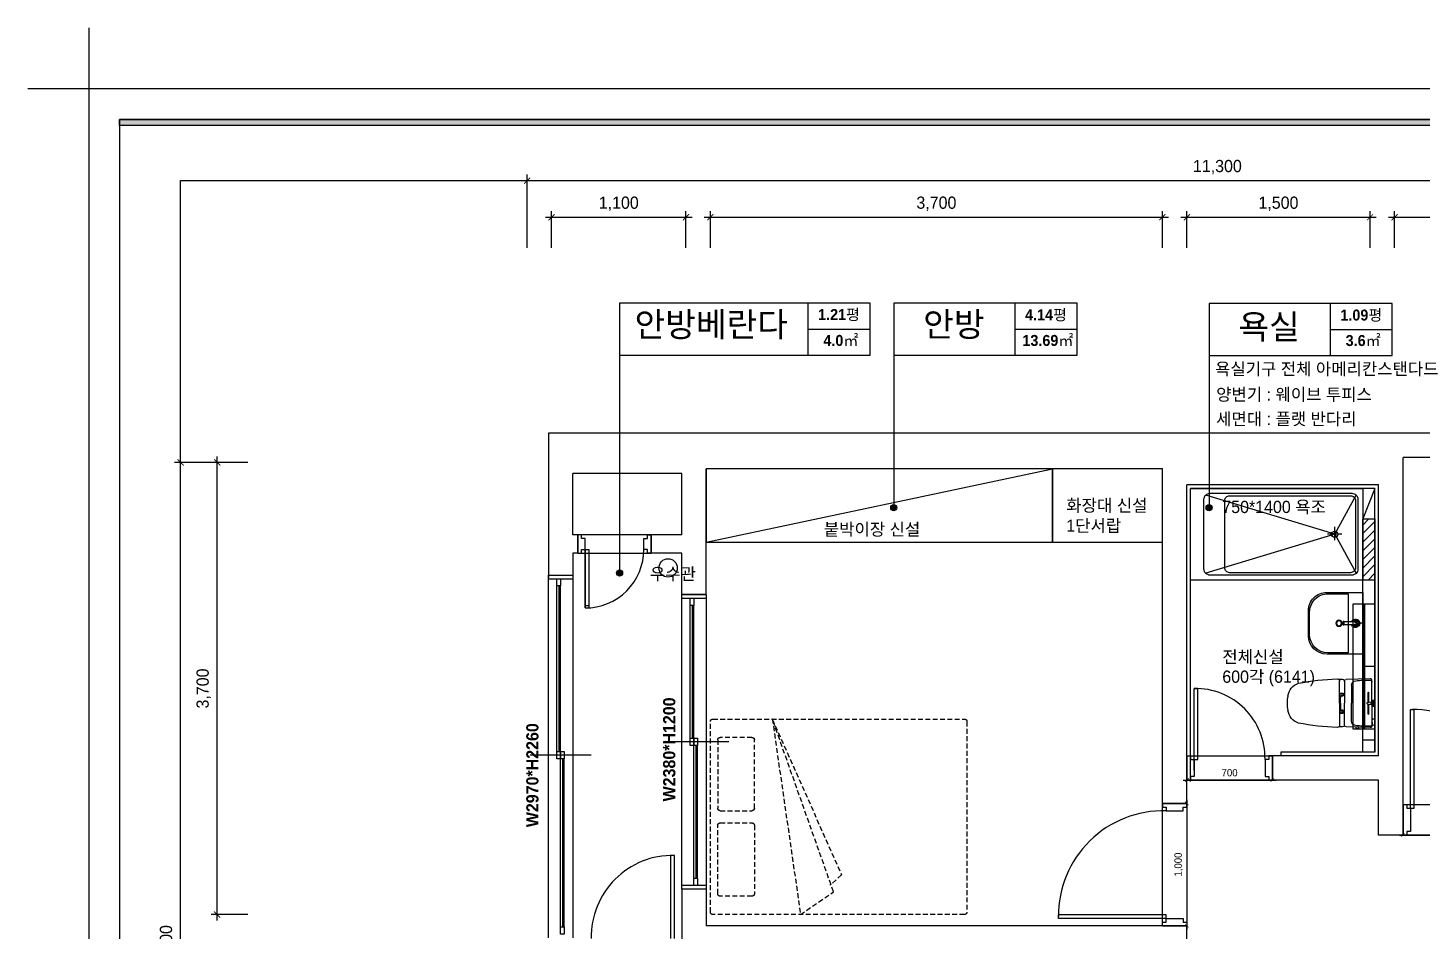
# Model space of a CAD drawing. Header units: inches. Extents: x 261411 to 598054, y 5888 to 34411.
# Drawn here: x 261411 to 272824, y 14345 to 21738 of the extents above; entities that cross this region are included whole.
import ezdxf
from ezdxf.enums import TextEntityAlignment as Align

# ---------------------------------------------------------------- set-up
doc = ezdxf.new("R2010")
doc.units = ezdxf.units.IN
doc.header["$LTSCALE"] = 50
doc.header["$MEASUREMENT"] = 0
for name, pattern in [('DH-HID2', [1.2, 0.8, -0.4]), ('HID', [2.5, 1.5, -1]), ('HIDDEN', [0.375, 0.25, -0.125])]:
    doc.linetypes.add(name, pattern=pattern)
for name, color, linetype in [('0-ELC TEXT', 7, 'Continuous'), ('02-WAL', 2, 'Continuous'), ('03-TEXT', 3, 'Continuous'), ('03-WAL NEW', 3, 'Continuous'), ('04-WIN TEXT', 4, 'Continuous'), ('06-FUR', 6, 'Continuous'), ('06-LIGHT', 4, 'Continuous'), ('07-DIM', 5, 'Continuous'), ('07-DIM WAL', 5, 'Continuous'), ('3.기호.계단선', 30, 'Continuous'), ('CO-BATH', 6, 'Continuous'), ('fin', 5, 'Continuous'), ('FORM(YOURNAME)-1', 1, 'Continuous'), ('FORM(YOURNAME)-11', 1, 'Continuous'), ('FU-FURM', 251, 'DH-HID2'), ('HL', 6, 'HIDDEN'), ('도면층2', 2, 'Continuous'), ('도면층4', 4, 'Continuous'), ('도면층5', 5, 'Continuous'), ('욕실마감선', 4, 'Continuous')]:
    doc.layers.add(name, color=color, linetype=linetype)
doc.styles.add('HY 울릉도 L', font='')
doc.styles.add('YOURNAME', font='HY울릉도M.TTF')
doc.styles.add('넥슨고딕', font='NEXONLv1GothicBold.ttf')
doc.styles.add('코레일둥고', font='Korail_Round_Gothic_Medium.ttf')
doc.styles.get('HY 울릉도 L').set_extended_font_data('HY울릉도L')
doc.dimstyles.new('30', dxfattribs={"dimscale": 30, "dimtxt": 2, "dimasz": 1, "dimexe": 1, "dimexo": 1, "dimgap": 1, "dimtad": 1, "dimdec": 0, "dimrnd": 0.05, "dimdsep": 46, "dimlunit": 6, "dimtxsty": 'HY 울릉도 L', "dimblk": 'ARCHTICK', "dimcen": 2.5, "dimdle": 1, "dimclrd": 133, "dimclre": 133, "dimclrt": 30, "dimadec": 0, "dimazin": 0, "dimtfac": 1, "dimtdec": 0, "dimtix": 1, "dimtmove": 2, "dimatfit": 3, "dimldrblk": 'ARCHTICK', "dimfxl": 1, "dimlwd": -1, "dimlwe": -1, "dimarcsym": 0})
doc.dimstyles.new('50', dxfattribs={"dimscale": 50, "dimtxt": 2, "dimasz": 1, "dimexe": 1, "dimexo": 1, "dimgap": 1, "dimtad": 1, "dimdec": 0, "dimrnd": 0.05, "dimdsep": 46, "dimlunit": 6, "dimtxsty": 'HY 울릉도 L', "dimblk": 'ARCHTICK', "dimcen": 2.5, "dimdle": 1, "dimclrd": 133, "dimclre": 133, "dimclrt": 30, "dimadec": 0, "dimazin": 0, "dimtfac": 1, "dimtdec": 0, "dimtix": 1, "dimtmove": 2, "dimatfit": 3, "dimldrblk": 'ARCHTICK', "dimfxl": 1, "dimlwd": -1, "dimlwe": -1, "dimarcsym": 0})

# ---------------------------------------------------------------- blocks, each defined once
blk = doc.blocks.new('FORM-ELEVATION')
at = {"layer": 'FORM(YOURNAME)-11'}
h = blk.add_hatch(color=256, dxfattribs=at)
h.dxf.hatch_style = 1
h.paths.add_polyline_path([(-10309, 35708), (71691, 35708), (71691, 35508), (-10309, 35508)])
h.paths.add_polyline_path([(-10309, -21492), (71691, -21492), (71691, -21692), (-10309, -21692)])
at = {"layer": 'Defpoints', "color": 1}
blk.add_lwpolyline([(-11309, 38708), (-11309, 36708), (-13309, 36708)], dxfattribs=at)
at = {"layer": 'Defpoints', "color": 158}
for points in [[(-10309, -21692), (71691, -21692), (71691, 35708), (-10309, 35708)], [(-8309, 33708), (61071, 33708), (61071, -19692), (-8309, -19692)]]:
    blk.add_lwpolyline(points, close=True, dxfattribs=at)
at = {"layer": 'FORM(YOURNAME)-11', "color": 250}
blk.add_lwpolyline([(-11309, -22692), (72691, -22692), (72691, 36708), (-11309, 36708)], close=True, dxfattribs=at)
at = {"layer": 'FORM(YOURNAME)-11'}
blk.add_lwpolyline([(-10309, 35708), (71691, 35708), (71691, 35508), (-10309, 35508)], close=True, dxfattribs=at)
at = {"layer": 'FORM(YOURNAME)-11', "color": 3, "style": 'YOURNAME'}
for tag, height, p in [('1', 450, (71041, -1219)), ('2', 450, (71041, -1863)), ('3', 450, (71041, -3150)), ('4', 450, (71041, -5081)), ('5', 515, (71041, -7398)), ('6', 515, (71041, -9650)), ('7', 515, (71041, -11903)), ('8', 515, (71041, -14155)), ('9', 515, (71041, -16408)), ('10', 515, (66791, -18596)), ('11', 515, (71041, -18660)), ('12', 515, (66791, -20848)), ('13', 515, (71041, -20848))]:
    blk.add_attdef(tag, text='', height=height, dxfattribs=at).set_placement(p, align=Align.MIDDLE_RIGHT)
blk = doc.blocks.new('_ArchTick')
at = {"color": 0, "linetype": 'ByBlock', "const_width": 0.15}
blk.add_lwpolyline([(-0.5, -0.5), (0.5, 0.5)], dxfattribs=at)
blk = doc.blocks.new('*D451')
at = {"layer": '07-DIM', "color": 133}
for p, q in [((263211, 18181), (262911, 18181)), ((262961, 14431), (262961, 18231)), ((263211, 14481), (262911, 14481))]:
    blk.add_line(p, q, dxfattribs=at)
at = {"layer": 'Defpoints', "color": 0}
for p in [(262961, 18181), (263261, 18181), (263261, 14481)]:
    blk.add_point(p, dxfattribs=at)
at = {"layer": '07-DIM', "color": 133, "xscale": 50, "yscale": 50, "zscale": 50}
for p, rotation in [((262961, 18181), 90), ((262961, 14481), 270)]:
    blk.add_blockref('_ArchTick', p, dxfattribs=dict(at, rotation=rotation))
at = {"layer": '07-DIM', "color": 30, "insert": (262851, 16331), "char_height": 100, "attachment_point": 5, "rotation": 90, "style": 'HY 울릉도 L'}
blk.add_mtext('3,700', dxfattribs=at)
blk = doc.blocks.new('*D456')
at = {"layer": '07-DIM', "color": 133}
for p, q in [((265698, 19938), (265698, 20238)), ((266798, 19938), (266798, 20238)), ((265648, 20188), (266848, 20188))]:
    blk.add_line(p, q, dxfattribs=at)
at = {"layer": 'Defpoints', "color": 0}
for p in [(266798, 20188), (265698, 19888), (266798, 19888)]:
    blk.add_point(p, dxfattribs=at)
at = {"layer": '07-DIM', "color": 133, "xscale": 50, "yscale": 50, "zscale": 50, "rotation": 180}
blk.add_blockref('_ArchTick', (265698, 20188), dxfattribs=at)
at = {"layer": '07-DIM', "color": 133, "xscale": 50, "yscale": 50, "zscale": 50}
blk.add_blockref('_ArchTick', (266798, 20188), dxfattribs=at)
at = {"layer": '07-DIM', "color": 30, "insert": (266248, 20298), "char_height": 100, "attachment_point": 5, "style": 'HY 울릉도 L'}
blk.add_mtext('1,100', dxfattribs=at)
blk = doc.blocks.new('*D458')
at = {"layer": '07-DIM', "color": 133}
for p, q in [((266998, 19938), (266998, 20238)), ((270698, 19938), (270698, 20238)), ((266948, 20188), (270748, 20188))]:
    blk.add_line(p, q, dxfattribs=at)
at = {"layer": 'Defpoints', "color": 0}
for p in [(270698, 20188), (266998, 19888), (270698, 19888)]:
    blk.add_point(p, dxfattribs=at)
at = {"layer": '07-DIM', "color": 133, "xscale": 50, "yscale": 50, "zscale": 50, "rotation": 180}
blk.add_blockref('_ArchTick', (266998, 20188), dxfattribs=at)
at = {"layer": '07-DIM', "color": 133, "xscale": 50, "yscale": 50, "zscale": 50}
blk.add_blockref('_ArchTick', (270698, 20188), dxfattribs=at)
at = {"layer": '07-DIM', "color": 30, "insert": (268848, 20298), "char_height": 100, "attachment_point": 5, "style": 'HY 울릉도 L'}
blk.add_mtext('3,700', dxfattribs=at)
blk = doc.blocks.new('*D454')
at = {"layer": '07-DIM', "color": 133}
for p, q in [((270898, 19938), (270898, 20238)), ((272398, 19938), (272398, 20238)), ((270848, 20188), (272448, 20188))]:
    blk.add_line(p, q, dxfattribs=at)
at = {"layer": 'Defpoints', "color": 0}
for p in [(272398, 20188), (270898, 19888), (272398, 19888)]:
    blk.add_point(p, dxfattribs=at)
at = {"layer": '07-DIM', "color": 133, "xscale": 50, "yscale": 50, "zscale": 50, "rotation": 180}
blk.add_blockref('_ArchTick', (270898, 20188), dxfattribs=at)
at = {"layer": '07-DIM', "color": 133, "xscale": 50, "yscale": 50, "zscale": 50}
blk.add_blockref('_ArchTick', (272398, 20188), dxfattribs=at)
at = {"layer": '07-DIM', "color": 30, "insert": (271648, 20298), "char_height": 100, "attachment_point": 5, "style": 'HY 울릉도 L'}
blk.add_mtext('1,500', dxfattribs=at)
blk = doc.blocks.new('*D455')
at = {"layer": '07-DIM', "color": 133}
for p, q in [((272598, 19938), (272598, 20238)), ((275098, 19938), (275098, 20238)), ((272548, 20188), (275148, 20188))]:
    blk.add_line(p, q, dxfattribs=at)
at = {"layer": 'Defpoints', "color": 0}
for p in [(275098, 20188), (272598, 19888), (275098, 19888)]:
    blk.add_point(p, dxfattribs=at)
at = {"layer": '07-DIM', "color": 133, "xscale": 50, "yscale": 50, "zscale": 50, "rotation": 180}
blk.add_blockref('_ArchTick', (272598, 20188), dxfattribs=at)
at = {"layer": '07-DIM', "color": 133, "xscale": 50, "yscale": 50, "zscale": 50}
blk.add_blockref('_ArchTick', (275098, 20188), dxfattribs=at)
at = {"layer": '07-DIM', "color": 30, "insert": (273848, 20298), "char_height": 100, "attachment_point": 5, "style": 'HY 울릉도 L'}
blk.add_mtext('2,500', dxfattribs=at)
blk = doc.blocks.new('*D439')
at = {"layer": '07-DIM', "color": 133}
for p, q in [((263211, 18181), (262611, 18181)), ((262661, 10231), (262661, 18231)), ((263211, 10281), (262611, 10281))]:
    blk.add_line(p, q, dxfattribs=at)
at = {"layer": 'Defpoints', "color": 0}
for p in [(262661, 18181), (263261, 18181), (263261, 10281)]:
    blk.add_point(p, dxfattribs=at)
at = {"layer": '07-DIM', "color": 133, "xscale": 50, "yscale": 50, "zscale": 50}
for p, rotation in [((262661, 18181), 90), ((262661, 10281), 270)]:
    blk.add_blockref('_ArchTick', p, dxfattribs=dict(at, rotation=rotation))
at = {"layer": '07-DIM', "color": 30, "insert": (262551, 14231), "char_height": 100, "attachment_point": 5, "rotation": 90, "style": 'HY 울릉도 L'}
blk.add_mtext('7,900', dxfattribs=at)
blk = doc.blocks.new('*D457')
at = {"layer": '07-DIM', "color": 133}
for p, q in [((265448, 20488), (276848, 20488)), ((265498, 19938), (265498, 20538)), ((276798, 19938), (276798, 20538))]:
    blk.add_line(p, q, dxfattribs=at)
at = {"layer": 'Defpoints', "color": 0}
for p in [(276798, 20488), (265498, 19888), (276798, 19888)]:
    blk.add_point(p, dxfattribs=at)
at = {"layer": '07-DIM', "color": 133, "xscale": 50, "yscale": 50, "zscale": 50, "rotation": 180}
blk.add_blockref('_ArchTick', (265498, 20488), dxfattribs=at)
at = {"layer": '07-DIM', "color": 133, "xscale": 50, "yscale": 50, "zscale": 50}
blk.add_blockref('_ArchTick', (276798, 20488), dxfattribs=at)
at = {"layer": '07-DIM', "color": 30, "insert": (271148, 20598), "char_height": 100, "attachment_point": 5, "style": 'HY 울릉도 L'}
blk.add_mtext('11,300', dxfattribs=at)
blk = doc.blocks.new('A$C4B2D31F0')
for p, q in [((169, 707), (217, 707)), ((193, 707), (193, 716))]:
    blk.add_line(p, q)
at = {"layer": 'fin', "color": 4}
for p, q in [((185, 691), (20, 691)), ((37, 692), (25, 692)), ((37, 692), (50, 692)), ((201, 691), (366, 691)), ((13, 466), (193, 466)), ((48, 524), (193, 524)), ((338, 524), (193, 524)), ((373, 466), (193, 466)), ((193, 427), (14, 427)), ((193, 427), (372, 427))]:
    blk.add_line(p, q, dxfattribs=at)
for points in [[(20, 691), (8, 691, 0.421209), (-7, 676), (-2, 481, 0.001659)], [(366, 691), (378, 691, -0.421209), (393, 676), (388, 481, -0.001659)], [(13, 466, 0.371724), (-2, 451, 0.003515), (-1, 420, 0.320541)], [(373, 466, -0.371724), (388, 451, -0.003515), (387, 420, -0.320541)]]:
    blk.add_lwpolyline(points, format="xyb", dxfattribs=at)
for centre, radius, start, end in [((20, 675), 16, 90, 179.3116), ((25, 707), 15, 180, 270), ((50, 707), 15, 270, 0), ((366, 675), 16, 0.6884, 90), ((1004, 663), 1000, 179.3116, 185.9437), ((-618, 663), 1000, 354.0563, 0.6884), ((13, 481), 15, 181.3651, 270), ((49, 564), 40, 185.9437, 267.5129), ((336, 564), 40, 272.4871, 354.0563), ((373, 481), 15, 270, 358.6349), ((14, 407), 20, 90, 182.3333), ((2198, 496), 2206, 182.3333, 190.6081), ((-1812, 496), 2206, 349.3919, 357.6667), ((372, 407), 20, 357.6667, 90), ((149, 129), 126, 198.2964, 263.4241), ((193, 406), 406, 261.6993, 270), ((193, 406), 406, 270, 278.3007), ((237, 129), 126, 276.5759, 341.7036)]:
    blk.add_arc(centre, radius, start, end, dxfattribs=at)
at = {"layer": 'HL', "linetype": 'Continuous'}
for p, q in [((169, 697), (169, 707)), ((169, 697), (217, 697)), ((186, 693), (181, 697)), ((182, 686), (186, 693)), ((187, 651), (182, 686)), ((182, 686), (204, 686)), ((186, 693), (200, 693)), ((199, 651), (204, 686)), ((200, 693), (205, 697)), ((204, 686), (200, 693)), ((217, 697), (217, 707)), ((-16, 577), (-16, 565)), ((-12, 581), (-5, 581)), ((106, 666), (184, 666)), ((106, 659), (185, 659)), ((187, 651), (199, 651)), ((200, 659), (279, 659)), ((201, 666), (279, 666)), ((-12, 561), (-4, 561)), ((193, 434), (147, 434)), ((193, 434), (239, 434))]:
    blk.add_line(p, q, dxfattribs=at)
for points in [[(110, 427), (110, 451, -0.414214), (114, 455), (131, 455, -0.414214), (135, 451), (135, 435), (135, 427)], [(135, 435), (145, 435, -0.414214), (147, 433), (147, 427)], [(251, 435), (241, 435, 0.414214), (239, 433), (239, 427)], [(276, 427), (276, 451, 0.414214), (272, 455), (255, 455, 0.414214), (251, 451), (251, 435), (251, 427)]]:
    blk.add_lwpolyline(points, format="xyb", dxfattribs=at)
for centre in [(123, 441), (263, 441)]:
    blk.add_circle(centre, 8, dxfattribs=at)
for centre, radius, start, end in [((-12, 577), 4, 90, 180), ((106, 663), 3.5, 90, 270), ((279, 663), 3.5, 270, 90), ((-12, 565), 4, 180, 270)]:
    blk.add_arc(centre, radius, start, end, dxfattribs=at)
blk = doc.blocks.new('B-003')
blk.add_line((0, 0), (0, -65))
at = {"layer": 'CO-BATH'}
for p, q in [((-252, 0), (-252, -295)), ((252, 0), (-252, 0)), ((252, -295), (252, 0)), ((-102, -445), (102, -445))]:
    blk.add_line(p, q, dxfattribs=at)
at = {"layer": 'CO-BATH', "color": 8}
for p, q in [((-13, -60), (-13, -151)), ((12, -60), (12, -151)), ((-242, -120), (-242, -285)), ((242, -120), (-242, -120)), ((-15, -156), (-15, -161)), ((-15, -161), (14, -161)), ((-14, -151), (-14, -156)), ((13, -151), (13, -156)), ((14, -156), (14, -161)), ((242, -285), (242, -120)), ((-92, -435), (92, -435))]:
    blk.add_line(p, q, dxfattribs=at)
at = {"layer": 'CO-BATH', "color": 251}
for p, q in [((-15, -156), (14, -156)), ((-14, -151), (13, -151))]:
    blk.add_line(p, q, dxfattribs=at)
at = {"layer": 'CO-BATH', "color": 8}
blk.add_circle((0, -195), 25, dxfattribs=at)
at = {"layer": 'CO-BATH', "color": 251}
blk.add_circle((0, -195), 20, dxfattribs=at)
at = {"layer": 'CO-BATH', "color": 8}
for centre, radius, start, end in [((0, -60), 35, 290.9248, 249.0751), ((0, -60), 12.5, 360, 180), ((-92, -285), 150, 180, 270), ((92, -285), 150, 270, 0)]:
    blk.add_arc(centre, radius, start, end, dxfattribs=at)
at = {"layer": 'CO-BATH', "color": 251}
for radius, start, end in [(30, 294.6243, 245.3757), (25, 300, 240), (18, 313.9829, 226.017)]:
    blk.add_arc((0, -60), radius, start, end, dxfattribs=at)
at = {"layer": 'CO-BATH'}
for centre, start, end in [((-102, -295), 180, 270), ((102, -295), 270, 0)]:
    blk.add_arc(centre, 150, start, end, dxfattribs=at)
blk = doc.blocks.new('vudauseh')
at = {"layer": '02-WAL'}
for p, q in [((276753, 18421), (265672, 18421)), ((265672, 18421), (265672, 17240)), ((276753, 18221), (272668, 18221)), ((272668, 15131), (272668, 18221)), ((266763, 18090), (265872, 18090)), ((265872, 17590), (265872, 18090)), ((266763, 17590), (266763, 18090)), ((270698, 18130), (266963, 18130)), ((266963, 17100), (266963, 18130)), ((270698, 15390), (270698, 18130)), ((272468, 17999), (270898, 17999)), ((270898, 15390), (270898, 17999)), ((272468, 15781), (272468, 17999)), ((265913, 17590), (265872, 17590)), ((265913, 17590), (265913, 17440)), ((266763, 17590), (266513, 17590)), ((266513, 17590), (266513, 17440)), ((265913, 17440), (265872, 17440)), ((265872, 17440), (265872, 17240)), ((266763, 17440), (266513, 17440)), ((266763, 17100), (266763, 17440)), ((266963, 17100), (266763, 17100)), ((272468, 15781), (271598, 15781)), ((271598, 15581), (271598, 15781)), ((270928, 15581), (270928, 15611)), ((272468, 15581), (271598, 15581)), ((272468, 15131), (272468, 15581)), ((270898, 15390), (270698, 15390)), ((272668, 15131), (272468, 15131)), ((266963, 14690), (266763, 14690)), ((266763, 14690), (266763, 14190)), ((266963, 14690), (266963, 14390)), ((270898, 14390), (266963, 14390)), ((270898, 14190), (270898, 14390))]:
    blk.add_line(p, q, dxfattribs=at)
at = {"layer": '04-WIN TEXT'}
for p, q in [((265973, 17470), (265973, 16990)), ((270958, 15660), (270958, 16330))]:
    blk.add_line(p, q, dxfattribs=at)
at = {"layer": '도면층2'}
for p, q in [((265913, 17440), (265913, 17590)), ((266513, 17440), (266513, 17590)), ((271598, 15781), (271598, 15581)), ((270698, 15390), (270898, 15390)), ((272668, 15381), (272668, 15131)), ((270698, 14390), (270898, 14390))]:
    blk.add_line(p, q, dxfattribs=at)
at = {"layer": '도면층4'}
for p, q in [((266513, 17590), (265913, 17590)), ((265913, 17590), (265913, 17440)), ((265913, 17440), (265913, 17590)), ((266513, 17440), (266513, 17590)), ((265973, 17470), (266003, 17470)), ((265973, 16991), (265973, 17470)), ((266003, 17470), (266003, 16991)), ((265913, 17440), (266513, 17440)), ((265672, 14290), (265672, 17260)), ((265672, 17260), (265872, 17260)), ((265872, 17260), (265872, 14290)), ((265672, 17230), (265872, 17230)), ((265757, 17170), (265757, 15815)), ((265973, 17010), (266003, 17010)), ((266763, 14690), (266763, 17100)), ((266763, 17100), (266963, 17100)), ((266763, 17070), (266963, 17070)), ((266848, 17010), (266848, 15925)), ((266963, 17100), (266963, 14690)), ((270958, 16330), (270988, 16330)), ((270958, 15660), (270958, 16330)), ((270988, 15751), (270988, 16330)), ((272728, 16160), (272758, 16160)), ((272728, 15351), (272728, 16160)), ((272758, 15351), (272758, 16159)), ((267148, 15895), (266613, 15895)), ((266878, 15865), (266878, 14780)), ((266022, 15785), (265522, 15785)), ((265787, 15755), (265787, 14380)), ((270898, 15581), (270898, 15781)), ((270898, 15781), (271598, 15781)), ((270898, 15781), (270898, 15581)), ((270958, 15751), (270988, 15751)), ((271598, 15781), (271598, 15581)), ((271598, 15581), (270898, 15581)), ((270698, 14390), (270698, 15390)), ((270698, 15390), (270898, 15390)), ((270898, 15390), (270898, 14390)), ((272668, 15131), (272668, 15381)), ((272668, 15381), (273596, 15381)), ((272668, 15381), (272668, 15131)), ((272728, 15351), (272758, 15351)), ((273596, 15131), (272668, 15131)), ((266963, 14720), (266763, 14720)), ((266963, 14690), (266763, 14690)), ((270728, 14480), (269848, 14480)), ((269848, 14450), (269848, 14480)), ((270728, 14450), (269848, 14450)), ((270898, 14390), (270698, 14390)), ((270698, 14390), (270898, 14390)), ((270728, 14450), (270728, 14480))]:
    blk.add_line(p, q, dxfattribs=at)
for points in [[(265913, 17440), (265943, 17440), (265943, 17470), (265973, 17470), (265973, 17560), (265943, 17560), (265943, 17590), (265913, 17590), (265913, 17440)], [(266513, 17440), (266483, 17440), (266483, 17470), (266453, 17470), (266453, 17560), (266483, 17560), (266483, 17590), (266513, 17590), (266513, 17440)], [(270898, 15781), (270928, 15781), (270928, 15751), (270958, 15751), (270958, 15611), (270928, 15611), (270928, 15581), (270898, 15581), (270898, 15781)], [(271598, 15781), (271568, 15781), (271568, 15751), (271538, 15751), (271538, 15611), (271568, 15611), (271568, 15581), (271598, 15581), (271598, 15781)], [(270698, 15390), (270698, 15360), (270728, 15360), (270728, 15330), (270868, 15330), (270868, 15360), (270898, 15360), (270898, 15390), (270698, 15390)], [(272668, 15381), (272698, 15381), (272698, 15351), (272728, 15351), (272728, 15161), (272698, 15161), (272698, 15131), (272668, 15131), (272668, 15381)], [(270698, 14390), (270698, 14420), (270728, 14420), (270728, 14450), (270868, 14450), (270868, 14420), (270898, 14420), (270898, 14390), (270698, 14390)]]:
    blk.add_lwpolyline(points, dxfattribs=at)
for points in [[(265742, 17230), (265772, 17230), (265772, 17170), (265742, 17170)], [(266833, 17070), (266863, 17070), (266863, 17010), (266833, 17010)], [(266833, 15925), (266863, 15925), (266863, 15865), (266833, 15865)], [(266863, 15925), (266893, 15925), (266893, 15865), (266863, 15865)], [(265742, 15815), (265772, 15815), (265772, 15755), (265742, 15755)], [(265772, 15815), (265802, 15815), (265802, 15755), (265772, 15755)], [(266863, 14780), (266893, 14780), (266893, 14720), (266863, 14720)], [(265772, 14380), (265802, 14380), (265802, 14320), (265772, 14320)]]:
    blk.add_lwpolyline(points, close=True, dxfattribs=at)
blk.add_circle((266652, 17318), 75, dxfattribs=at)
at = {"layer": '도면층5'}
for p, q in [((265742, 15815), (265742, 17170)), ((265772, 15815), (265772, 17170)), ((266833, 15925), (266833, 17010)), ((266863, 15925), (266863, 17010)), ((266863, 14780), (266863, 15865)), ((266893, 14780), (266893, 15865)), ((265772, 14380), (265772, 15755)), ((265802, 14380), (265802, 15755))]:
    blk.add_line(p, q, dxfattribs=at)
for centre, radius, start, end in [((265976, 17467), 477, 269.6266, 0.307), ((270970, 15763), 568, 358.809, 91.2459), ((272751, 15374), 786, 358.3402, 90.5468), ((270705, 14472), 858, 88.4779, 180.501)]:
    blk.add_arc(centre, radius, start, end, dxfattribs=at)
at = {"layer": '04-WIN TEXT', "style": '넥슨고딕'}
for s, p in [('W2380*H1200', (266711, 15407)), ('W2970*H2260', (265591, 15196))]:
    blk.add_text(s, height=100, rotation=90, dxfattribs=at).set_placement(p)
blk = doc.blocks.new('*D471')
at = {"layer": '07-DIM WAL', "color": 133}
for p, q in [((270898, 15420), (270898, 14360)), ((270868, 15390), (270868, 15390)), ((270868, 14390), (270868, 14390))]:
    blk.add_line(p, q, dxfattribs=at)
at = {"layer": 'Defpoints', "color": 0}
for p in [(270898, 15390), (270898, 14390), (270898, 14390)]:
    blk.add_point(p, dxfattribs=at)
at = {"layer": '07-DIM WAL', "color": 133, "xscale": 30, "yscale": 30, "zscale": 30}
for p, rotation in [((270898, 15390), 90), ((270898, 14390), 270)]:
    blk.add_blockref('_ArchTick', p, dxfattribs=dict(at, rotation=rotation))
at = {"layer": '07-DIM WAL', "color": 30, "insert": (270832, 14890), "char_height": 60, "attachment_point": 5, "rotation": 90, "style": 'HY 울릉도 L'}
blk.add_mtext('1,000', dxfattribs=at)
blk = doc.blocks.new('*D478')
at = {"layer": '07-DIM WAL', "color": 133}
for p, q in [((272638, 15131), (273626, 15131)), ((272668, 15161), (272668, 15161)), ((273596, 15161), (273596, 15161))]:
    blk.add_line(p, q, dxfattribs=at)
at = {"layer": 'Defpoints', "color": 0}
for p in [(272668, 15131), (273596, 15131), (273596, 15131)]:
    blk.add_point(p, dxfattribs=at)
at = {"layer": '07-DIM WAL', "color": 133, "xscale": 30, "yscale": 30, "zscale": 30, "rotation": 180}
blk.add_blockref('_ArchTick', (272668, 15131), dxfattribs=at)
at = {"layer": '07-DIM WAL', "color": 133, "xscale": 30, "yscale": 30, "zscale": 30}
blk.add_blockref('_ArchTick', (273596, 15131), dxfattribs=at)
at = {"layer": '07-DIM WAL', "color": 30, "insert": (273132, 15192), "char_height": 60, "attachment_point": 5, "style": 'HY 울릉도 L'}
blk.add_mtext('928', dxfattribs=at)
blk = doc.blocks.new('*D479')
at = {"layer": '07-DIM WAL', "color": 133}
for p, q in [((270868, 15581), (271628, 15581)), ((270898, 15429), (270898, 15611)), ((271598, 15611), (271598, 15611))]:
    blk.add_line(p, q, dxfattribs=at)
at = {"layer": 'Defpoints', "color": 0}
for p in [(271598, 15581), (271598, 15581), (270898, 15399)]:
    blk.add_point(p, dxfattribs=at)
at = {"layer": '07-DIM WAL', "color": 133, "xscale": 30, "yscale": 30, "zscale": 30, "rotation": 180}
blk.add_blockref('_ArchTick', (270898, 15581), dxfattribs=at)
at = {"layer": '07-DIM WAL', "color": 133, "xscale": 30, "yscale": 30, "zscale": 30}
blk.add_blockref('_ArchTick', (271598, 15581), dxfattribs=at)
at = {"layer": '07-DIM WAL', "color": 30, "insert": (271248, 15642), "char_height": 60, "attachment_point": 5, "style": 'HY 울릉도 L'}
blk.add_mtext('700', dxfattribs=at)
blk = doc.blocks.new('B-605-1')
at = {"layer": 'CO-BATH', "color": 251}
for p, q in [((-230, -375), (-1285, -55)), ((-230, -375), (-55, -55)), ((-230, -425), (-230, -315)), ((-230, -375), (-1285, -695)), ((-170, -375), (-290, -375)), ((-230, -375), (-55, -695))]:
    blk.add_line(p, q, dxfattribs=at)
at = {"layer": 'CO-BATH'}
blk.add_lwpolyline([(-1410, 0), (0, 0), (0, -750), (-1410, -750)], close=True, dxfattribs=at)
at = {"layer": 'CO-BATH', "color": 8}
blk.add_lwpolyline([(-40, -375), (-40, -660, -0.414214), (-90, -710), (-1250, -710, -0.414214), (-1300, -660), (-1300, -90, -0.414214), (-1250, -40), (-90, -40, -0.414214), (-40, -90), (-40, -375)], format="xyb", close=True, dxfattribs=at)
at = {"layer": 'CO-BATH', "color": 251}
blk.add_lwpolyline([(-60, -375), (-60, -650, -0.414214), (-100, -690), (-1090, -690, -0.414214), (-1130, -650), (-1130, -100, -0.414214), (-1090, -60), (-100, -60, -0.414214), (-60, -100)], format="xyb", close=True, dxfattribs=at)
blk.add_ellipse((-230, -375), major_axis=(-17.7, 17.7), ratio=1, dxfattribs=at)
blk = doc.blocks.new('F-701-2')
at = {"layer": 'FU-FURM'}
for p, q in [((-800, -507), (800, -738)), ((614, -1008), (-800, -507)), ((-800, -507), (476, -1074)), ((800, -738), (614, -1008)), ((476, -1074), (560, -978))]:
    blk.add_line(p, q, dxfattribs=at)
for points in [[(-780, -2100), (780, -2100, 0.414214), (800, -2080), (800, -20, 0.414214), (780, 0), (-780, 0, 0.414214), (-800, -20), (-800, -2080, 0.414214)], [(-70, -360), (-630, -360, -0.414214), (-650, -340), (-650, -80, -0.414214), (-630, -60), (-70, -60, -0.414214), (-50, -80), (-50, -340, -0.414214)], [(70, -360), (630, -360, 0.414214), (650, -340), (650, -80, 0.414214), (630, -60), (70, -60, 0.414214), (50, -80), (50, -340, 0.414214)]]:
    blk.add_lwpolyline(points, format="xyb", close=True, dxfattribs=at)

msp = doc.modelspace()

# ---------------------------------------------------------------- hatches: boundary and pattern name
at = {"layer": '03-TEXT'}
h = msp.add_hatch(color=7, dxfattribs=at)
h.dxf.hatch_style = 1
edge = h.paths.add_edge_path()
edge.add_arc((268499.4, 17810.7), 25, 90, 450)
h = msp.add_hatch(color=7, dxfattribs=at)
h.dxf.hatch_style = 1
edge = h.paths.add_edge_path()
edge.add_arc((268499.4, 17810.7), 25, 90, 450)
h = msp.add_hatch(color=7, dxfattribs=at)
h.dxf.hatch_style = 1
edge = h.paths.add_edge_path()
edge.add_arc((271080, 17810.7), 25, 90, 450)
h = msp.add_hatch(color=7, dxfattribs=at)
h.dxf.hatch_style = 1
edge = h.paths.add_edge_path()
edge.add_arc((271080, 17810.7), 25, 90, 450)
h = msp.add_hatch(color=7, dxfattribs=at)
h.dxf.hatch_style = 1
edge = h.paths.add_edge_path()
edge.add_arc((266254.7, 17276.8), 25, 90, 450)
h = msp.add_hatch(color=7, dxfattribs=at)
h.dxf.hatch_style = 1
edge = h.paths.add_edge_path()
edge.add_arc((266254.7, 17276.8), 25, 90, 450)
at = {"layer": '03-WAL NEW'}
h = msp.add_hatch(dxfattribs=at)
h.set_pattern_fill('_USER', color=256, scale=50, angle=45, pattern_type=0)
h.set_pattern_definition([(45, (70, -182), (-35.355339, 35.355339), [])])
h.paths.add_polyline_path([(272438.1, 17219), (272438.1, 17719), (272338.1, 17719), (272338.1, 17219)])

# ---------------------------------------------------------------- linework, layer by layer
at = {"layer": '03-TEXT', "color": 7}
for p, q in [((267795.4, 19484.8), (267795.4, 19060.2)), ((269489.8, 19484.8), (269489.8, 19060.2)), ((272070.4, 19482.3), (272070.4, 19057.8)), ((267795.4, 19272.5), (268305, 19272.5)), ((269489.8, 19272.5), (269999.4, 19272.5)), ((272070.4, 19270.1), (272580, 19270.1)), ((266254.7, 19060.2), (266254.7, 17276.8)), ((268499.4, 19060.2), (268499.4, 17810.7)), ((271080, 19060.2), (271080, 17810.7))]:
    msp.add_line(p, q, dxfattribs=at)
for points in [[(266254.7, 19060.2), (268305, 19060.2), (268305, 19484.8), (266254.7, 19484.8)], [(268499.4, 19060.2), (269999.4, 19060.2), (269999.4, 19484.8), (268499.4, 19484.8)], [(271080, 19057.8), (272580, 19057.8), (272580, 19482.3), (271080, 19482.3)]]:
    msp.add_lwpolyline(points, close=True, dxfattribs=at)
for centre in [(268499.4, 17810.7), (268499.4, 17810.7), (271080, 17810.7), (271080, 17810.7), (266254.7, 17276.8), (266254.7, 17276.8)]:
    msp.add_circle(centre, 25, dxfattribs=at)
at = {"layer": '03-WAL NEW'}
for p, q in [((272438.1, 17219), (272338.1, 17219)), ((272438.1, 16511), (272338.1, 16511)), ((272338.1, 15911), (272438.1, 15911))]:
    msp.add_line(p, q, dxfattribs=at)
msp.add_lwpolyline([(272338.1, 17719), (272438.1, 17719), (272438.1, 15811), (272338.1, 15811)], close=True, dxfattribs=at)
at = {"layer": '06-FUR'}
for p, q in [((266963.1, 17530), (269798.1, 18130)), ((272438.1, 17969), (272338.1, 17719))]:
    msp.add_line(p, q, dxfattribs=at)
msp.add_lwpolyline([(269798.1, 18130), (266963.1, 18130), (266963.1, 17530), (269798.1, 17530), (269798.1, 18130)], dxfattribs=at)
for points in [[(269798.1, 17530), (270698.1, 17530), (270698.1, 18130), (269798.1, 18130)], [(272338.1, 17719), (272438.1, 17719), (272438.1, 17969), (272338.1, 17969)], [(272258.1, 17020), (272258.1, 16002), (272438.1, 16002), (272438.1, 17020)]]:
    msp.add_lwpolyline(points, close=True, dxfattribs=at)
at = {"layer": '06-LIGHT', "color": 10, "linetype": 'HID', "lineweight": 25, "const_width": 20}
msp.add_lwpolyline([(272348.1, 17020), (272348.1, 16002)], dxfattribs=at)
at = {"layer": '도면층4'}
for p, q in [((266673.1, 14285), (266673.1, 14964.4)), ((266703.1, 14285), (266703.1, 14965))]:
    msp.add_line(p, q, dxfattribs=at)
at = {"layer": '도면층5'}
msp.add_arc((266688.1, 14299.4), 665.2, 88.70781, 181.24534, dxfattribs=at)
at = {"layer": '욕실마감선'}
for p, q in [((272438.1, 17969), (270928.1, 17969)), ((270928.1, 15569), (270928.1, 17969)), ((272438.1, 15811), (272438.1, 17969)), ((272438.1, 15811), (271668.1, 15811)), ((271668.1, 15811), (271668.1, 15781))]:
    msp.add_line(p, q, dxfattribs=at)

# ---------------------------------------------------------------- block references
msp.add_blockref('vudauseh', (0, 0))
at = {"xscale": -1, "rotation": 270}
msp.add_blockref('A$C4B2D31F0', (271722, 16018), dxfattribs=at)
at = {"layer": '07-DIM WAL', "xscale": -1, "rotation": 270}
msp.add_blockref('B-003', (272338.1, 16865), dxfattribs=at)
at = {"layer": 'CO-BATH'}
msp.add_blockref('B-605-1', (272338.1, 17969), dxfattribs=at)
at = {"layer": 'FORM(YOURNAME)-1', "xscale": 0.2500000000000001, "yscale": 0.2500000000000001, "zscale": 0.2500000000000001}
msp.add_blockref('FORM-ELEVATION', (264738.6, 12060.7), dxfattribs=at)
at = {"layer": 'FU-FURM', "xscale": -1, "rotation": 89.99999999999994}
msp.add_blockref('F-701-2', (266998.1, 15281), dxfattribs=at)

# ---------------------------------------------------------------- texts
at = {"layer": '0-ELC TEXT', "style": '코레일둥고'}
for s, p in [('화장대 신설', (269911.3, 17879.4)), ('붙박이장 신설', (267926.8, 17683.4)), ('1단서랍', (269911.3, 17713.9)), ('우수관', (266503.6, 17319.4)), ('전체신설', (271188.4, 16640.3))]:
    msp.add_text(s, height=100, dxfattribs=at).set_placement(p, align=Align.TOP_LEFT)
at = {"layer": '03-TEXT'}
for s, height, style, p in [('안방베란다', 200, '코레일둥고', (267005.1, 19210.2)), ('1.21평', 90, '넥슨고딕', (268050.8, 19346.9)), ('안방', 200, '코레일둥고', (268991.1, 19211.6)), ('4.14평', 90, '넥슨고딕', (269745.2, 19344.9)), ('욕실', 200, '코레일둥고', (271571.7, 19191.9)), ('1.09평', 90, '넥슨고딕', (272325.8, 19342.5)), ('4.0㎡', 90, '넥슨고딕', (268066.2, 19134.7)), ('13.69㎡', 90, '넥슨고딕', (269760.6, 19134.8)), ('3.6㎡', 90, '넥슨고딕', (272341.2, 19134))]:
    msp.add_text(s, height=height, dxfattribs=dict(at, style=style)).set_placement(p, align=Align.CENTER)
at = {"layer": '3.기호.계단선', "color": 140, "style": '코레일둥고'}
msp.add_text('욕실기구 전체 아메리칸스탠다드', height=100, dxfattribs=at).set_placement((271128.9, 18897.1))
for s, p in [('양변기 : 웨이브 투피스', (271138.2, 18787.5)), ('세면대 : 플랫 반다리', (271138.2, 18587.5)), ('750*1400 욕조', (271188.4, 17867.1)), ('600각 (6141)', (271188.4, 16477.9))]:
    msp.add_text(s, height=100, dxfattribs=at).set_placement(p, align=Align.TOP_LEFT)

# ---------------------------------------------------------------- dimensions: what is measured, and where the dimension line sits
at = {"layer": '07-DIM'}
for base, p1, p2, picture, middle in [((276798.1, 20487.8), (265498.1, 19887.8), (276798.1, 19887.8), '*D457', (271148.1, 20597.8)), ((266798.1, 20187.8), (265698.1, 19887.8), (266798.1, 19887.8), '*D456', (266248.1, 20297.7)), ((270698.1, 20187.8), (266998.1, 19887.8), (270698.1, 19887.8), '*D458', (268848.1, 20297.8)), ((272398.1, 20187.8), (270898.1, 19887.8), (272398.1, 19887.8), '*D454', (271648.1, 20297.7)), ((275098.1, 20187.8), (272598.1, 19887.8), (275098.1, 19887.8), '*D455', (273848.1, 20297.7))]:
    dim = msp.add_linear_dim(base=base, p1=p1, p2=p2, dimstyle='50', override={"dimfxl": 0}, dxfattribs=at)
    dim.commit()
    dim.dimension.update_dxf_attribs({"geometry": picture, "text_midpoint": middle})
for base, p1, picture, middle in [((262661.4, 18181), (263261.4, 10281), '*D439', (262551.5, 14231)), ((262961.4, 18181), (263261.4, 14481), '*D451', (262851.5, 16331))]:
    dim = msp.add_linear_dim(base=base, p1=p1, p2=(263261.4, 18181), angle=90, dimstyle='50', override={"dimfxl": 0}, dxfattribs=at)
    dim.commit()
    dim.dimension.update_dxf_attribs({"geometry": picture, "text_midpoint": middle})
at = {"layer": '07-DIM WAL'}
for base, p1, p2, picture, middle in [((271598.1, 15581), (270898.1, 15399), (271598.1, 15581), '*D479', (271248.1, 15642.2)), ((273596.1, 15131), (272668.1, 15131), (273596.1, 15131), '*D478', (273132.1, 15192.3))]:
    dim = msp.add_linear_dim(base=base, p1=p1, p2=p2, dimstyle='30', override={"dimtfill": 0}, dxfattribs=at)
    dim.commit()
    dim.dimension.update_dxf_attribs({"geometry": picture, "text_midpoint": middle})
dim = msp.add_linear_dim(base=(270898.1, 14390), p1=(270898.1, 15390), p2=(270898.1, 14390), angle=90, dimstyle='30', override={"dimtfill": 0}, dxfattribs=at)
dim.commit()
dim.dimension.update_dxf_attribs({"geometry": '*D471', "text_midpoint": (270832.1, 14890)})

doc.saveas('drawing.dxf')
